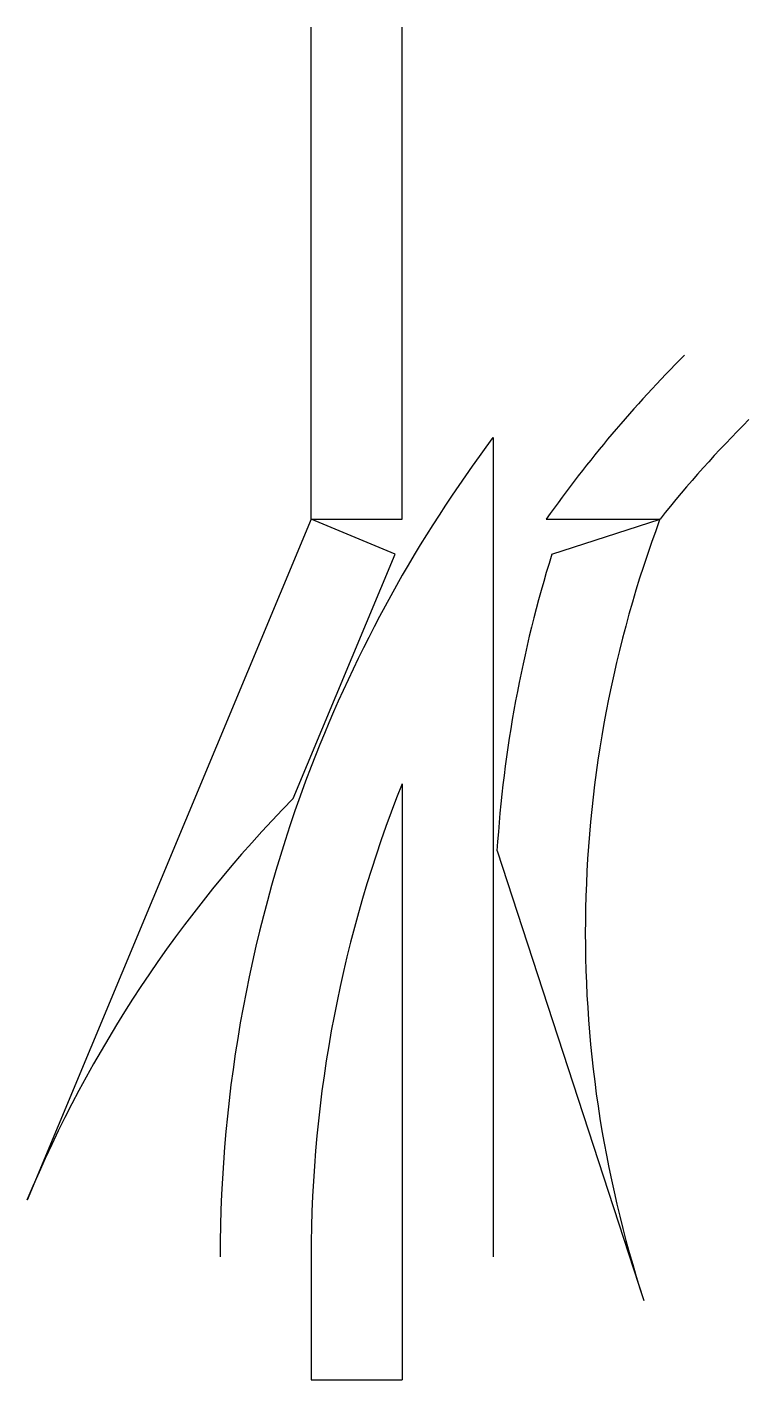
# Model space of a CAD drawing. Header units: millimetres. Extents: x -231 to 356, y -100 to 1000.
import ezdxf

# ---------------------------------------------------------------- set-up
doc = ezdxf.new("R2010")
doc.units = ezdxf.units.MM

msp = doc.modelspace()

# ---------------------------------------------------------------- linework, layer by layer
for p, q in [((0, 600), (0, 1000)), ((74, 600), (74, 1000))]:
    msp.add_line(p, q)
at = {"color": 1}
msp.add_line((148, 666.3), (148, 0), dxfattribs=at)
at = {"color": 7}
for p, q in [((0, 600), (-231, 46.3)), ((68.3, 571.5), (0, 600)), ((0, 600), (74, 600)), ((191.2, 600), (283.8, 600)), ((195.8, 571.3), (283.8, 600)), ((-14.6, 372.8), (68.3, 571.5)), ((151.2, 330.2), (270.6, -35.5))]:
    msp.add_line(p, q, dxfattribs=at)
at = {"color": 6}
for p, q in [((74, 384.7), (74, 0)), ((0, 0), (0, -100)), ((74, 0), (74, -100)), ((0, -100), (74, -100))]:
    msp.add_line(p, q, dxfattribs=at)
for centre, radius, start, end in [((1037, 0), 1037, 135, 144.6484), ((1037, 0), 963, 135, 141.4606), ((1186, 263.5), 963, 159.5456, 198.0851), ((1186, 263.5), 1037, 162.7335, 176.3089)]:
    msp.add_arc(centre, radius, start, end)
at = {"color": 1}
for centre, start, end in [((1037.1, 0.1), 143.1649, 158.9701), ((1037, 0), 158.9701, 180)]:
    msp.add_arc(centre, 1111, start, end, dxfattribs=at)
at = {"color": 6}
msp.add_arc((1037, 0), 1037, 158.2238, 180, dxfattribs=at)
at = {"color": 7}
msp.add_arc((726, -353), 1037, 135.5791, 157.3553, dxfattribs=at)

doc.saveas('drawing.dxf')
